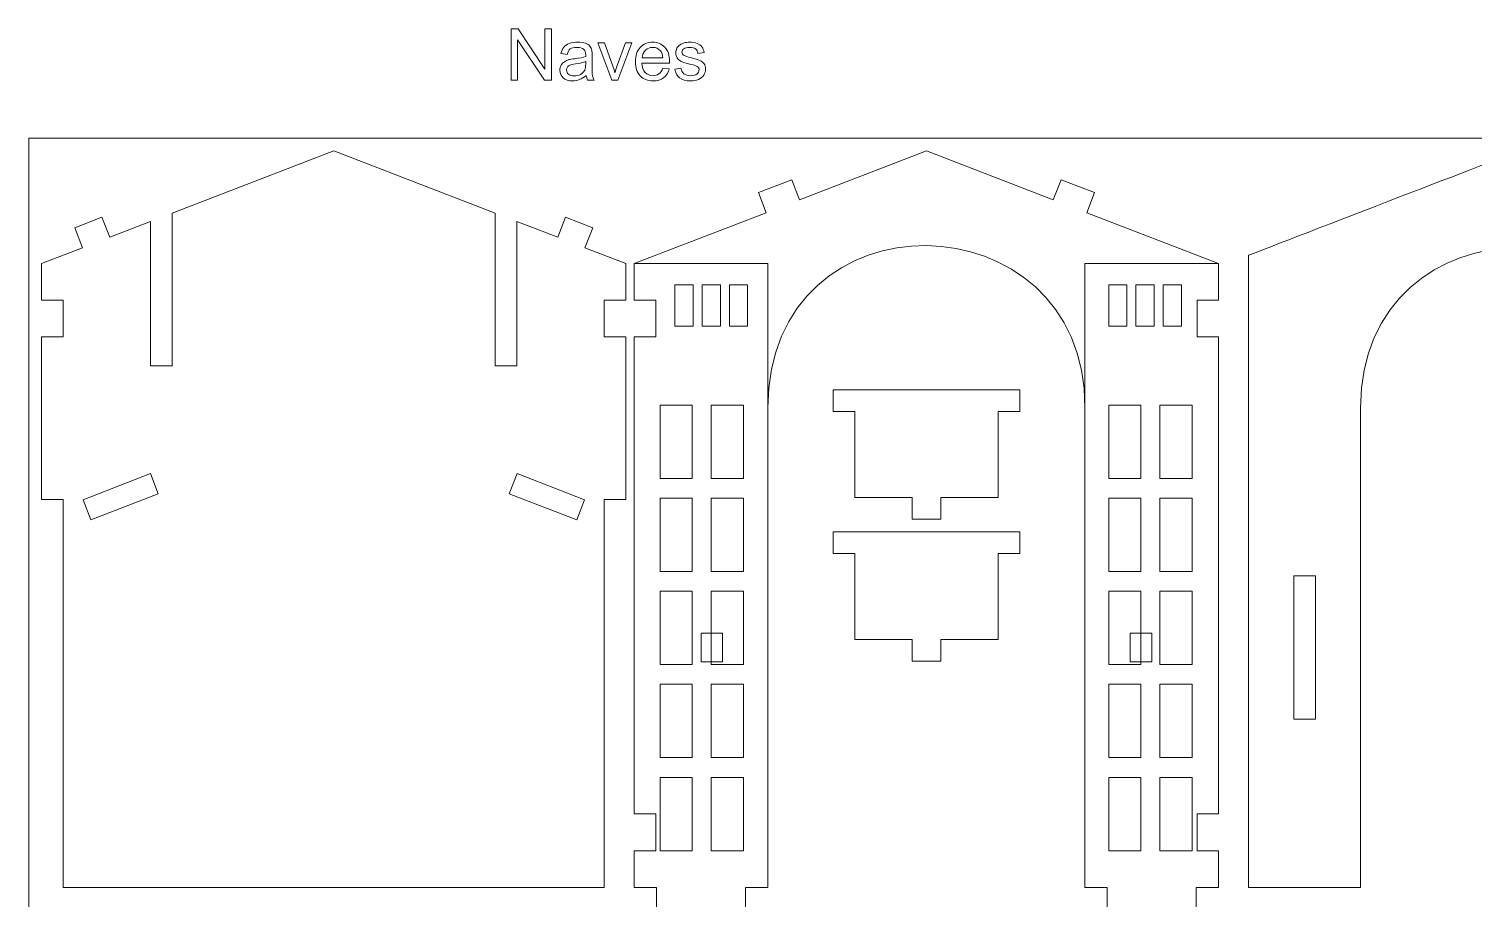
# Model space of a CAD drawing. Header units: millimetres. Extents: x -824 to 903, y -527 to 785.
# Drawn here: x 555.5 to 756.8, y 571.1 to 692.2 of the extents above; entities that cross this region are included whole.
import ezdxf

# ---------------------------------------------------------------- set-up
doc = ezdxf.new("R2010")
doc.units = ezdxf.units.MM
doc.header["$MEASUREMENT"] = 0
doc.layers.add('Camada 1', color=7, linetype='Continuous')

msp = doc.modelspace()

# ---------------------------------------------------------------- linework, layer by layer
at = {"layer": 'Camada 1', "color": 1, "lineweight": 9}
for points, knots in [([(622.6898, 685.0542), (622.6898, 685.0542), (622.6898, 692.1861), (622.6898, 692.1861), (622.6898, 692.1861), (622.6898, 692.1861), (623.6593, 692.1861), (623.6593, 692.1861), (623.6593, 692.1861), (623.6593, 692.1861), (627.4013, 686.5882), (627.4013, 686.5882), (627.4013, 686.5882), (627.4013, 686.5882), (627.4013, 692.1861), (627.4013, 692.1861), (627.4013, 692.1861), (627.4013, 692.1861), (628.3077, 692.1861), (628.3077, 692.1861), (628.3077, 692.1861), (628.3077, 692.1861), (628.3077, 685.0542), (628.3077, 685.0542), (628.3077, 685.0542), (628.3077, 685.0542), (627.3382, 685.0542), (627.3382, 685.0542), (627.3382, 685.0542), (627.3382, 685.0542), (623.5963, 690.6522), (623.5963, 690.6522), (623.5963, 690.6522), (623.5963, 690.6522), (623.5963, 685.0542), (623.5963, 685.0542), (623.5963, 685.0542), (623.5963, 685.0542), (622.6898, 685.0542), (622.6898, 685.0542)], [0, 0, 0, 0, 0.09090909, 0.09090909, 0.09090909, 0.09090909, 0.18181818, 0.18181818, 0.18181818, 0.18181818, 0.27272727, 0.27272727, 0.27272727, 0.27272727, 0.36363636, 0.36363636, 0.36363636, 0.36363636, 0.45454545, 0.45454545, 0.45454545, 0.45454545, 0.54545455, 0.54545455, 0.54545455, 0.54545455, 0.63636364, 0.63636364, 0.63636364, 0.63636364, 0.72727273, 0.72727273, 0.72727273, 0.72727273, 0.81818182, 0.81818182, 0.81818182, 0.81818182, 1, 1, 1, 1]), ([(633.1603, 685.7017), (632.8349, 685.4244), (632.5212, 685.2302), (632.2207, 685.1156), (632.2207, 685.1156), (631.9202, 685.0011), (631.5981, 684.9446), (631.2528, 684.9446), (631.2528, 684.9446), (630.6851, 684.9446), (630.2485, 685.0824), (629.943, 685.3597), (629.943, 685.3597), (629.6375, 685.6352), (629.4848, 685.9889), (629.4848, 686.4188), (629.4848, 686.4188), (629.4848, 686.6712), (629.5429, 686.9019), (629.6574, 687.1111), (629.6574, 687.1111), (629.7737, 687.3203), (629.9247, 687.4863), (630.1107, 687.6125), (630.1107, 687.6125), (630.2983, 687.7386), (630.5074, 687.8349), (630.7415, 687.8997), (630.7415, 687.8997), (630.9142, 687.9445), (631.1748, 687.9877), (631.5218, 688.0308), (631.5218, 688.0308), (632.229, 688.1138), (632.7519, 688.2151), (633.0856, 688.3313), (633.0856, 688.3313), (633.0889, 688.4508), (633.0906, 688.5272), (633.0906, 688.5587), (633.0906, 688.5587), (633.0906, 688.914), (633.0076, 689.1647), (632.8416, 689.3108), (632.8416, 689.3108), (632.6175, 689.5083), (632.2838, 689.6063), (631.8422, 689.6063), (631.8422, 689.6063), (631.4288, 689.6063), (631.1233, 689.5332), (630.9274, 689.3888), (630.9274, 689.3888), (630.7299, 689.2444), (630.5855, 688.9887), (630.4908, 688.6202), (630.4908, 688.6202), (630.4908, 688.6202), (629.6342, 688.7397), (629.6342, 688.7397), (629.6342, 688.7397), (629.7122, 689.1066), (629.8401, 689.4037), (630.0194, 689.6295), (630.0194, 689.6295), (630.1986, 689.8553), (630.4576, 690.028), (630.7963, 690.1508), (630.7963, 690.1508), (631.1333, 690.272), (631.5268, 690.3334), (631.9717, 690.3334), (631.9717, 690.3334), (632.4133, 690.3334), (632.7735, 690.282), (633.0508, 690.1774), (633.0508, 690.1774), (633.3263, 690.0728), (633.5305, 689.9433), (633.66, 689.7856), (633.66, 689.7856), (633.7895, 689.6279), (633.8808, 689.4287), (633.9339, 689.1879), (633.9339, 689.1879), (633.9622, 689.0385), (633.9771, 688.7696), (633.9771, 688.3828), (633.9771, 688.3828), (633.9771, 688.3828), (633.9771, 687.2207), (633.9771, 687.2207), (633.9771, 687.2207), (633.9771, 686.4089), (633.9954, 685.8959), (634.0319, 685.6784), (634.0319, 685.6784), (634.0668, 685.4609), (634.1398, 685.2534), (634.2461, 685.0542), (634.2461, 685.0542), (634.2461, 685.0542), (633.3297, 685.0542), (633.3297, 685.0542), (633.3297, 685.0542), (633.2417, 685.2385), (633.1852, 685.4543), (633.1603, 685.7017)], [0, 0, 0, 0, 0.03571429, 0.03571429, 0.03571429, 0.03571429, 0.07142857, 0.07142857, 0.07142857, 0.07142857, 0.10714286, 0.10714286, 0.10714286, 0.10714286, 0.14285714, 0.14285714, 0.14285714, 0.14285714, 0.17857143, 0.17857143, 0.17857143, 0.17857143, 0.21428571, 0.21428571, 0.21428571, 0.21428571, 0.25, 0.25, 0.25, 0.25, 0.28571429, 0.28571429, 0.28571429, 0.28571429, 0.32142857, 0.32142857, 0.32142857, 0.32142857, 0.35714286, 0.35714286, 0.35714286, 0.35714286, 0.39285714, 0.39285714, 0.39285714, 0.39285714, 0.42857143, 0.42857143, 0.42857143, 0.42857143, 0.46428571, 0.46428571, 0.46428571, 0.46428571, 0.5, 0.5, 0.5, 0.5, 0.53571429, 0.53571429, 0.53571429, 0.53571429, 0.57142857, 0.57142857, 0.57142857, 0.57142857, 0.60714286, 0.60714286, 0.60714286, 0.60714286, 0.64285714, 0.64285714, 0.64285714, 0.64285714, 0.67857143, 0.67857143, 0.67857143, 0.67857143, 0.71428571, 0.71428571, 0.71428571, 0.71428571, 0.75, 0.75, 0.75, 0.75, 0.78571429, 0.78571429, 0.78571429, 0.78571429, 0.82142857, 0.82142857, 0.82142857, 0.82142857, 0.85714286, 0.85714286, 0.85714286, 0.85714286, 0.89285714, 0.89285714, 0.89285714, 0.89285714, 0.92857143, 0.92857143, 0.92857143, 0.92857143, 1, 1, 1, 1]), ([(636.7363, 685.0542), (636.7363, 685.0542), (634.7856, 690.2239), (634.7856, 690.2239), (634.7856, 690.2239), (634.7856, 690.2239), (635.7236, 690.2239), (635.7236, 690.2239), (635.7236, 690.2239), (635.7236, 690.2239), (636.8293, 687.1277), (636.8293, 687.1277), (636.8293, 687.1277), (636.9488, 686.794), (637.06, 686.4471), (637.1613, 686.0868), (637.1613, 686.0868), (637.2393, 686.3591), (637.3472, 686.6861), (637.4883, 687.0696), (637.4883, 687.0696), (637.4883, 687.0696), (638.6371, 690.2239), (638.6371, 690.2239), (638.6371, 690.2239), (638.6371, 690.2239), (639.5369, 690.2239), (639.5369, 690.2239), (639.5369, 690.2239), (639.5369, 690.2239), (637.5796, 685.0542), (637.5796, 685.0542), (637.5796, 685.0542), (637.5796, 685.0542), (636.7363, 685.0542), (636.7363, 685.0542)], [0, 0, 0, 0, 0.1, 0.1, 0.1, 0.1, 0.2, 0.2, 0.2, 0.2, 0.3, 0.3, 0.3, 0.3, 0.4, 0.4, 0.4, 0.4, 0.5, 0.5, 0.5, 0.5, 0.6, 0.6, 0.6, 0.6, 0.7, 0.7, 0.7, 0.7, 0.8, 0.8, 0.8, 0.8, 1, 1, 1, 1]), ([(643.83, 686.7276), (643.83, 686.7276), (644.7365, 686.6081), (644.7365, 686.6081), (644.7365, 686.6081), (644.5954, 686.0818), (644.3314, 685.6718), (643.9462, 685.3812), (643.9462, 685.3812), (643.5611, 685.0907), (643.0697, 684.9446), (642.4704, 684.9446), (642.4704, 684.9446), (641.7167, 684.9446), (641.119, 685.177), (640.6774, 685.6419), (640.6774, 685.6419), (640.2358, 686.1051), (640.015, 686.7575), (640.015, 687.5959), (640.015, 687.5959), (640.015, 688.4625), (640.2375, 689.1365), (640.6841, 689.6146), (640.6841, 689.6146), (641.1307, 690.0944), (641.71, 690.3334), (642.4222, 690.3334), (642.4222, 690.3334), (643.1112, 690.3334), (643.674, 690.0993), (644.1106, 689.6295), (644.1106, 689.6295), (644.5472, 689.1597), (644.7664, 688.499), (644.7664, 687.6473), (644.7664, 687.6473), (644.7664, 687.5959), (644.7647, 687.5178), (644.7614, 687.4149), (644.7614, 687.4149), (644.7614, 687.4149), (640.9115, 687.4149), (640.9115, 687.4149), (640.9115, 687.4149), (640.9447, 686.8488), (641.1041, 686.4138), (641.393, 686.1134), (641.393, 686.1134), (641.6802, 685.8129), (642.0404, 685.6618), (642.4704, 685.6618), (642.4704, 685.6618), (642.7908, 685.6618), (643.0647, 685.7465), (643.2905, 685.9158), (643.2905, 685.9158), (643.5179, 686.0851), (643.6972, 686.3557), (643.83, 686.7276)], [0, 0, 0, 0, 0.0625, 0.0625, 0.0625, 0.0625, 0.125, 0.125, 0.125, 0.125, 0.1875, 0.1875, 0.1875, 0.1875, 0.25, 0.25, 0.25, 0.25, 0.3125, 0.3125, 0.3125, 0.3125, 0.375, 0.375, 0.375, 0.375, 0.4375, 0.4375, 0.4375, 0.4375, 0.5, 0.5, 0.5, 0.5, 0.5625, 0.5625, 0.5625, 0.5625, 0.625, 0.625, 0.625, 0.625, 0.6875, 0.6875, 0.6875, 0.6875, 0.75, 0.75, 0.75, 0.75, 0.8125, 0.8125, 0.8125, 0.8125, 0.875, 0.875, 0.875, 0.875, 1, 1, 1, 1]), ([(640.9613, 688.1321), (640.9613, 688.1321), (643.84, 688.1321), (643.84, 688.1321), (643.84, 688.1321), (643.8018, 688.567), (643.6906, 688.8924), (643.5096, 689.1099), (643.5096, 689.1099), (643.2324, 689.4469), (642.8705, 689.6162), (642.4272, 689.6162), (642.4272, 689.6162), (642.0255, 689.6162), (641.6885, 689.4818), (641.4145, 689.2128), (641.4145, 689.2128), (641.1423, 688.9439), (640.9912, 688.5836), (640.9613, 688.1321)], [0, 0, 0, 0, 0.16666667, 0.16666667, 0.16666667, 0.16666667, 0.33333333, 0.33333333, 0.33333333, 0.33333333, 0.5, 0.5, 0.5, 0.5, 0.66666667, 0.66666667, 0.66666667, 0.66666667, 1, 1, 1, 1]), ([(645.4952, 686.5981), (645.4952, 686.5981), (646.3618, 686.7376), (646.3618, 686.7376), (646.3618, 686.7376), (646.4099, 686.3906), (646.546, 686.125), (646.7685, 685.9391), (646.7685, 685.9391), (646.991, 685.7548), (647.3031, 685.6618), (647.7015, 685.6618), (647.7015, 685.6618), (648.1049, 685.6618), (648.4037, 685.7432), (648.5996, 685.9075), (648.5996, 685.9075), (648.7939, 686.0702), (648.8918, 686.2628), (648.8918, 686.4836), (648.8918, 686.4836), (648.8918, 686.6811), (648.8038, 686.8372), (648.6295, 686.9501), (648.6295, 686.9501), (648.5067, 687.0281), (648.2078, 687.126), (647.733, 687.2472), (647.733, 687.2472), (647.0922, 687.4083), (646.649, 687.5477), (646.4, 687.6656), (646.4, 687.6656), (646.1526, 687.7851), (645.965, 687.9478), (645.8372, 688.157), (645.8372, 688.157), (645.7093, 688.3645), (645.6446, 688.5953), (645.6446, 688.8476), (645.6446, 688.8476), (645.6446, 689.0784), (645.6977, 689.2909), (645.8023, 689.4868), (645.8023, 689.4868), (645.9086, 689.6827), (646.0513, 689.8453), (646.2323, 689.9748), (646.2323, 689.9748), (646.3684, 690.0744), (646.5543, 690.1591), (646.7884, 690.2288), (646.7884, 690.2288), (647.0242, 690.2986), (647.2748, 690.3334), (647.5438, 690.3334), (647.5438, 690.3334), (647.9489, 690.3334), (648.3041, 690.2753), (648.6096, 690.1574), (648.6096, 690.1574), (648.9167, 690.0412), (649.1425, 689.8819), (649.2886, 689.6827), (649.2886, 689.6827), (649.433, 689.4818), (649.5343, 689.2145), (649.5891, 688.8791), (649.5891, 688.8791), (649.5891, 688.8791), (648.7324, 688.7596), (648.7324, 688.7596), (648.7324, 688.7596), (648.6943, 689.0286), (648.5814, 689.2394), (648.3954, 689.3905), (648.3954, 689.3905), (648.2095, 689.5415), (647.9472, 689.6162), (647.6069, 689.6162), (647.6069, 689.6162), (647.2068, 689.6162), (646.9196, 689.5498), (646.7486, 689.417), (646.7486, 689.417), (646.5776, 689.2842), (646.4913, 689.1282), (646.4913, 688.9505), (646.4913, 688.9505), (646.4913, 688.8376), (646.5261, 688.7347), (646.5975, 688.6434), (646.5975, 688.6434), (646.6689, 688.5504), (646.7801, 688.4724), (646.9329, 688.411), (646.9329, 688.411), (647.0208, 688.3778), (647.2765, 688.3031), (647.7048, 688.1869), (647.7048, 688.1869), (648.3224, 688.0225), (648.754, 687.8864), (648.9997, 687.7818), (648.9997, 687.7818), (649.2454, 687.6772), (649.438, 687.5228), (649.5775, 687.3236), (649.5775, 687.3236), (649.7186, 687.1227), (649.7883, 686.8737), (649.7883, 686.5749), (649.7883, 686.5749), (649.7883, 686.2844), (649.7036, 686.0104), (649.5326, 685.7531), (649.5326, 685.7531), (649.3616, 685.4958), (649.1159, 685.2966), (648.7955, 685.1555), (648.7955, 685.1555), (648.4735, 685.0144), (648.1099, 684.9446), (647.7048, 684.9446), (647.7048, 684.9446), (647.0341, 684.9446), (646.5211, 685.0841), (646.1692, 685.3613), (646.1692, 685.3613), (645.8173, 685.6402), (645.5931, 686.0519), (645.4952, 686.5981)], [0, 0, 0, 0, 0.02941176, 0.02941176, 0.02941176, 0.02941176, 0.05882353, 0.05882353, 0.05882353, 0.05882353, 0.08823529, 0.08823529, 0.08823529, 0.08823529, 0.11764706, 0.11764706, 0.11764706, 0.11764706, 0.14705882, 0.14705882, 0.14705882, 0.14705882, 0.17647059, 0.17647059, 0.17647059, 0.17647059, 0.20588235, 0.20588235, 0.20588235, 0.20588235, 0.23529412, 0.23529412, 0.23529412, 0.23529412, 0.26470588, 0.26470588, 0.26470588, 0.26470588, 0.29411765, 0.29411765, 0.29411765, 0.29411765, 0.32352941, 0.32352941, 0.32352941, 0.32352941, 0.35294118, 0.35294118, 0.35294118, 0.35294118, 0.38235294, 0.38235294, 0.38235294, 0.38235294, 0.41176471, 0.41176471, 0.41176471, 0.41176471, 0.44117647, 0.44117647, 0.44117647, 0.44117647, 0.47058824, 0.47058824, 0.47058824, 0.47058824, 0.5, 0.5, 0.5, 0.5, 0.52941176, 0.52941176, 0.52941176, 0.52941176, 0.55882353, 0.55882353, 0.55882353, 0.55882353, 0.58823529, 0.58823529, 0.58823529, 0.58823529, 0.61764706, 0.61764706, 0.61764706, 0.61764706, 0.64705882, 0.64705882, 0.64705882, 0.64705882, 0.67647059, 0.67647059, 0.67647059, 0.67647059, 0.70588235, 0.70588235, 0.70588235, 0.70588235, 0.73529412, 0.73529412, 0.73529412, 0.73529412, 0.76470588, 0.76470588, 0.76470588, 0.76470588, 0.79411765, 0.79411765, 0.79411765, 0.79411765, 0.82352941, 0.82352941, 0.82352941, 0.82352941, 0.85294118, 0.85294118, 0.85294118, 0.85294118, 0.88235294, 0.88235294, 0.88235294, 0.88235294, 0.91176471, 0.91176471, 0.91176471, 0.91176471, 0.94117647, 0.94117647, 0.94117647, 0.94117647, 1, 1, 1, 1]), ([(633.0906, 687.644), (632.7719, 687.5145), (632.2937, 687.4049), (631.6562, 687.3153), (631.6562, 687.3153), (631.2943, 687.2638), (631.0387, 687.2057), (630.8893, 687.141), (630.8893, 687.141), (630.7398, 687.0762), (630.6253, 686.9816), (630.544, 686.8588), (630.544, 686.8588), (630.4626, 686.7343), (630.4211, 686.5965), (630.4211, 686.4437), (630.4211, 686.4437), (630.4211, 686.213), (630.5091, 686.0187), (630.6867, 685.8643), (630.6867, 685.8643), (630.8644, 685.71), (631.1233, 685.6319), (631.4637, 685.6319), (631.4637, 685.6319), (631.8007, 685.6319), (632.1012, 685.705), (632.3651, 685.8527), (632.3651, 685.8527), (632.6274, 685.9988), (632.8217, 686.1997), (632.9445, 686.4537), (632.9445, 686.4537), (633.0391, 686.6512), (633.0856, 686.9418), (633.0856, 687.3253), (633.0856, 687.3253), (633.0856, 687.3253), (633.0906, 687.644), (633.0906, 687.644)], [0, 0, 0, 0, 0.09090909, 0.09090909, 0.09090909, 0.09090909, 0.18181818, 0.18181818, 0.18181818, 0.18181818, 0.27272727, 0.27272727, 0.27272727, 0.27272727, 0.36363636, 0.36363636, 0.36363636, 0.36363636, 0.45454545, 0.45454545, 0.45454545, 0.45454545, 0.54545455, 0.54545455, 0.54545455, 0.54545455, 0.63636364, 0.63636364, 0.63636364, 0.63636364, 0.72727273, 0.72727273, 0.72727273, 0.72727273, 0.81818182, 0.81818182, 0.81818182, 0.81818182, 1, 1, 1, 1])]:
    msp.add_open_spline(points, degree=3, knots=knots, dxfattribs=at)
at = {"layer": 'Camada 1', "color": 250, "lineweight": 9}
for points, knots in [([(555.4833, 321.2034), (555.4833, 321.2034), (884.6809, 321.2034), (884.6809, 321.2034), (884.6809, 321.2034), (884.6809, 321.2034), (884.6809, 676.9563), (884.6809, 676.9563), (884.6809, 676.9563), (884.6809, 676.9563), (555.4833, 676.9563), (555.4833, 676.9563), (555.4833, 676.9563), (555.4833, 676.9563), (555.4833, 321.2034), (555.4833, 321.2034)], [0, 0, 0, 0, 0.2, 0.2, 0.2, 0.2, 0.4, 0.4, 0.4, 0.4, 0.6, 0.6, 0.6, 0.6, 1, 1, 1, 1]), ([(630.2622, 665.9511), (630.2622, 665.9511), (629.1827, 663.1522), (629.1827, 663.1522), (629.1827, 663.1522), (629.1827, 663.1522), (623.4846, 665.3497), (623.4846, 665.3497), (623.4846, 665.3497), (623.4846, 665.3497), (623.4846, 645.2219), (623.4846, 645.2219), (623.4846, 645.2219), (623.4846, 645.2219), (620.4847, 645.2219), (620.4847, 645.2219), (620.4847, 645.2219), (620.4847, 645.2219), (620.4847, 666.5066), (620.4847, 666.5066), (620.4847, 666.5066), (620.4847, 666.5066), (597.9641, 675.1917), (597.9641, 675.1917), (597.9641, 675.1917), (597.9641, 675.1917), (575.4434, 666.5066), (575.4434, 666.5066), (575.4434, 666.5066), (575.4434, 666.5066), (575.4434, 645.2219), (575.4434, 645.2219), (575.4434, 645.2219), (575.4434, 645.2219), (572.4435, 645.2219), (572.4435, 645.2219), (572.4435, 645.2219), (572.4435, 645.2219), (572.4435, 665.3497), (572.4435, 665.3497), (572.4435, 665.3497), (572.4435, 665.3497), (566.7453, 663.1522), (566.7453, 663.1522), (566.7453, 663.1522), (566.7453, 663.1522), (565.6659, 665.9511), (565.6659, 665.9511), (565.6659, 665.9511), (565.6659, 665.9511), (561.867, 664.4861), (561.867, 664.4861), (561.867, 664.4861), (561.867, 664.4861), (562.9465, 661.6871), (562.9465, 661.6871), (562.9465, 661.6871), (562.9465, 661.6871), (557.2482, 659.4897), (557.2482, 659.4897), (557.2482, 659.4897), (557.2482, 659.4897), (557.2482, 654.3774), (557.2482, 654.3774), (557.2482, 654.3774), (557.2482, 654.3774), (560.2481, 654.3774), (560.2481, 654.3774), (560.2481, 654.3774), (560.2481, 654.3774), (560.2481, 649.2651), (560.2481, 649.2651), (560.2481, 649.2651), (560.2481, 649.2651), (557.2482, 649.2651), (557.2482, 649.2651), (557.2482, 649.2651), (557.2482, 649.2651), (557.2482, 626.6249), (557.2482, 626.6249), (557.2482, 626.6249), (557.2482, 626.6249), (560.2481, 626.6249), (560.2481, 626.6249), (560.2481, 626.6249), (560.2481, 626.6249), (560.2481, 572.5807), (560.2481, 572.5807), (560.2481, 572.5807), (560.2481, 572.5807), (635.68, 572.5807), (635.68, 572.5807), (635.68, 572.5807), (635.68, 572.5807), (635.68, 626.6249), (635.68, 626.6249), (635.68, 626.6249), (635.68, 626.6249), (638.6797, 626.6249), (638.6797, 626.6249), (638.6797, 626.6249), (638.6797, 626.6249), (638.6797, 649.2651), (638.6797, 649.2651), (638.6797, 649.2651), (638.6797, 649.2651), (635.68, 649.2651), (635.68, 649.2651), (635.68, 649.2651), (635.68, 649.2651), (635.68, 654.3774), (635.68, 654.3774), (635.68, 654.3774), (635.68, 654.3774), (638.6797, 654.3774), (638.6797, 654.3774), (638.6797, 654.3774), (638.6797, 654.3774), (638.6797, 659.4897), (638.6797, 659.4897), (638.6797, 659.4897), (638.6797, 659.4897), (632.9816, 661.6871), (632.9816, 661.6871), (632.9816, 661.6871), (632.9816, 661.6871), (634.061, 664.4861), (634.061, 664.4861), (634.061, 664.4861), (634.061, 664.4861), (630.2622, 665.9511), (630.2622, 665.9511)], [0, 0, 0, 0, 0.02941176, 0.02941176, 0.02941176, 0.02941176, 0.05882353, 0.05882353, 0.05882353, 0.05882353, 0.08823529, 0.08823529, 0.08823529, 0.08823529, 0.11764706, 0.11764706, 0.11764706, 0.11764706, 0.14705882, 0.14705882, 0.14705882, 0.14705882, 0.17647059, 0.17647059, 0.17647059, 0.17647059, 0.20588235, 0.20588235, 0.20588235, 0.20588235, 0.23529412, 0.23529412, 0.23529412, 0.23529412, 0.26470588, 0.26470588, 0.26470588, 0.26470588, 0.29411765, 0.29411765, 0.29411765, 0.29411765, 0.32352941, 0.32352941, 0.32352941, 0.32352941, 0.35294118, 0.35294118, 0.35294118, 0.35294118, 0.38235294, 0.38235294, 0.38235294, 0.38235294, 0.41176471, 0.41176471, 0.41176471, 0.41176471, 0.44117647, 0.44117647, 0.44117647, 0.44117647, 0.47058824, 0.47058824, 0.47058824, 0.47058824, 0.5, 0.5, 0.5, 0.5, 0.52941176, 0.52941176, 0.52941176, 0.52941176, 0.55882353, 0.55882353, 0.55882353, 0.55882353, 0.58823529, 0.58823529, 0.58823529, 0.58823529, 0.61764706, 0.61764706, 0.61764706, 0.61764706, 0.64705882, 0.64705882, 0.64705882, 0.64705882, 0.67647059, 0.67647059, 0.67647059, 0.67647059, 0.70588235, 0.70588235, 0.70588235, 0.70588235, 0.73529412, 0.73529412, 0.73529412, 0.73529412, 0.76470588, 0.76470588, 0.76470588, 0.76470588, 0.79411765, 0.79411765, 0.79411765, 0.79411765, 0.82352941, 0.82352941, 0.82352941, 0.82352941, 0.85294118, 0.85294118, 0.85294118, 0.85294118, 0.88235294, 0.88235294, 0.88235294, 0.88235294, 0.91176471, 0.91176471, 0.91176471, 0.91176471, 0.94117647, 0.94117647, 0.94117647, 0.94117647, 1, 1, 1, 1]), ([(639.8563, 659.4897), (639.8563, 659.4897), (639.8563, 654.3775), (639.8563, 654.3775), (639.8563, 654.3775), (639.8563, 654.3775), (642.8561, 654.3775), (642.8561, 654.3775), (642.8561, 654.3775), (642.8561, 654.3775), (642.8561, 649.2651), (642.8561, 649.2651), (642.8561, 649.2651), (642.8561, 649.2651), (639.8563, 649.2651), (639.8563, 649.2651), (639.8563, 649.2651), (639.8563, 649.2651), (639.8563, 582.8052), (639.8563, 582.8052), (639.8563, 582.8052), (639.8563, 582.8052), (642.8561, 582.8052), (642.8561, 582.8052), (642.8561, 582.8052), (642.8561, 582.8052), (642.8561, 577.693), (642.8561, 577.693), (642.8561, 577.693), (642.8561, 577.693), (639.8563, 577.693), (639.8563, 577.693), (639.8563, 577.693), (639.8563, 577.693), (639.8563, 572.5807), (639.8563, 572.5807), (639.8563, 572.5807), (639.8563, 572.5807), (642.9602, 572.5807), (642.9602, 572.5807), (642.9602, 572.5807), (642.9602, 572.5807), (642.9602, 569.5809), (642.9602, 569.5809), (642.9602, 569.5809), (642.9602, 569.5809), (646.064, 569.5809), (646.064, 569.5809), (646.064, 569.5809), (646.064, 569.5809), (646.064, 566.581), (646.064, 566.581), (646.064, 566.581), (646.064, 566.581), (652.2719, 566.581), (652.2719, 566.581), (652.2719, 566.581), (652.2719, 566.581), (652.2719, 569.5809), (652.2719, 569.5809), (652.2719, 569.5809), (652.2719, 569.5809), (655.3757, 569.5809), (655.3757, 569.5809), (655.3757, 569.5809), (655.3757, 569.5809), (655.3757, 572.5807), (655.3757, 572.5807), (655.3757, 572.5807), (655.3757, 572.5807), (658.4796, 572.5807), (658.4796, 572.5807), (658.4796, 572.5807), (658.4796, 572.5807), (658.4796, 639.4056), (658.4796, 639.4056), (658.4796, 639.4056), (658.4796, 669.8956), (702.6645, 669.1412), (702.6645, 639.4056), (702.6645, 639.4056), (702.6645, 639.4056), (702.6645, 572.5807), (702.6645, 572.5807), (702.6645, 572.5807), (702.6645, 572.5807), (705.7685, 572.5807), (705.7685, 572.5807), (705.7685, 572.5807), (705.7685, 572.5807), (705.7685, 569.5809), (705.7685, 569.5809), (705.7685, 569.5809), (705.7685, 569.5809), (708.8722, 569.5809), (708.8722, 569.5809), (708.8722, 569.5809), (708.8722, 569.5809), (708.8722, 566.581), (708.8722, 566.581), (708.8722, 566.581), (708.8722, 566.581), (715.0801, 566.581), (715.0801, 566.581), (715.0801, 566.581), (715.0801, 566.581), (715.0801, 569.5809), (715.0801, 569.5809), (715.0801, 569.5809), (715.0801, 569.5809), (718.184, 569.5809), (718.184, 569.5809), (718.184, 569.5809), (718.184, 569.5809), (718.184, 572.5807), (718.184, 572.5807), (718.184, 572.5807), (718.184, 572.5807), (721.2879, 572.5807), (721.2879, 572.5807), (721.2879, 572.5807), (721.2879, 572.5807), (721.2879, 577.693), (721.2879, 577.693), (721.2879, 577.693), (721.2879, 577.693), (718.288, 577.693), (718.288, 577.693), (718.288, 577.693), (718.288, 577.693), (718.288, 582.8052), (718.288, 582.8052), (718.288, 582.8052), (718.288, 582.8052), (721.2879, 582.8052), (721.2879, 582.8052), (721.2879, 582.8052), (721.2879, 582.8052), (721.2879, 649.2651), (721.2879, 649.2651), (721.2879, 649.2651), (721.2879, 649.2651), (718.288, 649.2651), (718.288, 649.2651), (718.288, 649.2651), (718.288, 649.2651), (718.288, 654.3775), (718.288, 654.3775), (718.288, 654.3775), (718.288, 654.3775), (721.2879, 654.3775), (721.2879, 654.3775), (721.2879, 654.3775), (721.2879, 654.3775), (721.2879, 659.4897), (721.2879, 659.4897), (721.2879, 659.4897), (721.2879, 659.4897), (702.9152, 666.5751), (702.9152, 666.5751), (702.9152, 666.5751), (702.9152, 666.5751), (703.9945, 669.3741), (703.9945, 669.3741), (703.9945, 669.3741), (703.9945, 669.3741), (699.3296, 671.1731), (699.3296, 671.1731), (699.3296, 671.1731), (699.3296, 671.1731), (698.2502, 668.3742), (698.2502, 668.3742), (698.2502, 668.3742), (698.2502, 668.3742), (680.5721, 675.1917), (680.5721, 675.1917), (680.5721, 675.1917), (680.5721, 675.1917), (662.8939, 668.3742), (662.8939, 668.3742), (662.8939, 668.3742), (662.8939, 668.3742), (661.8145, 671.1731), (661.8145, 671.1731), (661.8145, 671.1731), (661.8145, 671.1731), (657.1496, 669.3741), (657.1496, 669.3741), (657.1496, 669.3741), (657.1496, 669.3741), (658.229, 666.5751), (658.229, 666.5751), (658.229, 666.5751), (658.229, 666.5751), (639.8563, 659.4897), (639.8563, 659.4897)], [0, 0, 0, 0, 0.02, 0.02, 0.02, 0.02, 0.04, 0.04, 0.04, 0.04, 0.06, 0.06, 0.06, 0.06, 0.08, 0.08, 0.08, 0.08, 0.1, 0.1, 0.1, 0.1, 0.12, 0.12, 0.12, 0.12, 0.14, 0.14, 0.14, 0.14, 0.16, 0.16, 0.16, 0.16, 0.18, 0.18, 0.18, 0.18, 0.2, 0.2, 0.2, 0.2, 0.22, 0.22, 0.22, 0.22, 0.24, 0.24, 0.24, 0.24, 0.26, 0.26, 0.26, 0.26, 0.28, 0.28, 0.28, 0.28, 0.3, 0.3, 0.3, 0.3, 0.32, 0.32, 0.32, 0.32, 0.34, 0.34, 0.34, 0.34, 0.36, 0.36, 0.36, 0.36, 0.38, 0.38, 0.38, 0.38, 0.4, 0.4, 0.4, 0.4, 0.42, 0.42, 0.42, 0.42, 0.44, 0.44, 0.44, 0.44, 0.46, 0.46, 0.46, 0.46, 0.48, 0.48, 0.48, 0.48, 0.5, 0.5, 0.5, 0.5, 0.52, 0.52, 0.52, 0.52, 0.54, 0.54, 0.54, 0.54, 0.56, 0.56, 0.56, 0.56, 0.58, 0.58, 0.58, 0.58, 0.6, 0.6, 0.6, 0.6, 0.62, 0.62, 0.62, 0.62, 0.64, 0.64, 0.64, 0.64, 0.66, 0.66, 0.66, 0.66, 0.68, 0.68, 0.68, 0.68, 0.7, 0.7, 0.7, 0.7, 0.72, 0.72, 0.72, 0.72, 0.74, 0.74, 0.74, 0.74, 0.76, 0.76, 0.76, 0.76, 0.78, 0.78, 0.78, 0.78, 0.8, 0.8, 0.8, 0.8, 0.82, 0.82, 0.82, 0.82, 0.84, 0.84, 0.84, 0.84, 0.86, 0.86, 0.86, 0.86, 0.88, 0.88, 0.88, 0.88, 0.9, 0.9, 0.9, 0.9, 0.92, 0.92, 0.92, 0.92, 0.94, 0.94, 0.94, 0.94, 0.96, 0.96, 0.96, 0.96, 1, 1, 1, 1]), ([(800.8961, 660.6466), (791.4874, 664.2751), (763.1802, 675.1917), (763.1802, 675.1917), (763.1802, 675.1917), (763.1802, 675.1917), (734.873, 664.2751), (725.4643, 660.6466), (725.4643, 660.6466), (725.4643, 650.0477), (725.4643, 572.5807), (725.4643, 572.5807), (725.4643, 572.5807), (725.4643, 572.5807), (741.0879, 572.5807), (741.0879, 572.5807), (741.0879, 572.5807), (741.0879, 572.5807), (741.0879, 639.4057), (741.0879, 639.4057), (741.0879, 639.4057), (741.0879, 669.1841), (785.2727, 669.1838), (785.2727, 639.4057), (785.2727, 639.4057), (785.2727, 639.4057), (785.2727, 572.5807), (785.2727, 572.5807), (785.2727, 572.5807), (785.2727, 572.5807), (800.8961, 572.5807), (800.8961, 572.5807), (800.8961, 572.5807), (800.8961, 572.5807), (800.8961, 650.0477), (800.8961, 660.6466)], [0, 0, 0, 0, 0.1, 0.1, 0.1, 0.1, 0.2, 0.2, 0.2, 0.2, 0.3, 0.3, 0.3, 0.3, 0.4, 0.4, 0.4, 0.4, 0.5, 0.5, 0.5, 0.5, 0.6, 0.6, 0.6, 0.6, 0.7, 0.7, 0.7, 0.7, 0.8, 0.8, 0.8, 0.8, 1, 1, 1, 1]), ([(693.5715, 638.8778), (693.5715, 638.8778), (690.5716, 638.8778), (690.5716, 638.8778), (690.5716, 638.8778), (690.5716, 638.8778), (690.5716, 626.8784), (690.5716, 626.8784), (690.5716, 626.8784), (690.5716, 626.8784), (682.5721, 626.8784), (682.5721, 626.8784), (682.5721, 626.8784), (682.5721, 626.8784), (682.5721, 623.8786), (682.5721, 623.8786), (682.5721, 623.8786), (682.5721, 623.8786), (678.5722, 623.8786), (678.5722, 623.8786), (678.5722, 623.8786), (678.5722, 623.8786), (678.5722, 626.8784), (678.5722, 626.8784), (678.5722, 626.8784), (678.5722, 626.8784), (670.5727, 626.8784), (670.5727, 626.8784), (670.5727, 626.8784), (670.5727, 626.8784), (670.5727, 638.8778), (670.5727, 638.8778), (670.5727, 638.8778), (670.5727, 638.8778), (667.5728, 638.8778), (667.5728, 638.8778), (667.5728, 638.8778), (667.5728, 638.8778), (667.5728, 641.8777), (667.5728, 641.8777), (667.5728, 641.8777), (667.5728, 641.8777), (693.5715, 641.8777), (693.5715, 641.8777), (693.5715, 641.8777), (693.5715, 641.8777), (693.5715, 638.8778), (693.5715, 638.8778)], [0, 0, 0, 0, 0.07692308, 0.07692308, 0.07692308, 0.07692308, 0.15384615, 0.15384615, 0.15384615, 0.15384615, 0.23076923, 0.23076923, 0.23076923, 0.23076923, 0.30769231, 0.30769231, 0.30769231, 0.30769231, 0.38461538, 0.38461538, 0.38461538, 0.38461538, 0.46153846, 0.46153846, 0.46153846, 0.46153846, 0.53846154, 0.53846154, 0.53846154, 0.53846154, 0.61538462, 0.61538462, 0.61538462, 0.61538462, 0.69230769, 0.69230769, 0.69230769, 0.69230769, 0.76923077, 0.76923077, 0.76923077, 0.76923077, 0.84615385, 0.84615385, 0.84615385, 0.84615385, 1, 1, 1, 1]), ([(573.5229, 627.4238), (573.5229, 627.4238), (564.108, 623.7929), (564.108, 623.7929), (564.108, 623.7929), (564.108, 623.7929), (563.0285, 626.5918), (563.0285, 626.5918), (563.0285, 626.5918), (563.0285, 626.5918), (572.4435, 630.2228), (572.4435, 630.2228), (572.4435, 630.2228), (572.4435, 630.2228), (573.5229, 627.4238), (573.5229, 627.4238)], [0, 0, 0, 0, 0.2, 0.2, 0.2, 0.2, 0.4, 0.4, 0.4, 0.4, 0.6, 0.6, 0.6, 0.6, 1, 1, 1, 1]), ([(632.9253, 626.5918), (632.9253, 626.5918), (623.5102, 630.2228), (623.5102, 630.2228), (623.5102, 630.2228), (623.5102, 630.2228), (622.4308, 627.4238), (622.4308, 627.4238), (622.4308, 627.4238), (622.4308, 627.4238), (631.8457, 623.7929), (631.8457, 623.7929), (631.8457, 623.7929), (631.8457, 623.7929), (632.9253, 626.5918), (632.9253, 626.5918)], [0, 0, 0, 0, 0.2, 0.2, 0.2, 0.2, 0.4, 0.4, 0.4, 0.4, 0.6, 0.6, 0.6, 0.6, 1, 1, 1, 1]), ([(693.5715, 619.1141), (693.5715, 619.1141), (690.5716, 619.1141), (690.5716, 619.1141), (690.5716, 619.1141), (690.5716, 619.1141), (690.5716, 607.1146), (690.5716, 607.1146), (690.5716, 607.1146), (690.5716, 607.1146), (682.5721, 607.1146), (682.5721, 607.1146), (682.5721, 607.1146), (682.5721, 607.1146), (682.5721, 604.1149), (682.5721, 604.1149), (682.5721, 604.1149), (682.5721, 604.1149), (678.5722, 604.1149), (678.5722, 604.1149), (678.5722, 604.1149), (678.5722, 604.1149), (678.5722, 607.1146), (678.5722, 607.1146), (678.5722, 607.1146), (678.5722, 607.1146), (670.5727, 607.1146), (670.5727, 607.1146), (670.5727, 607.1146), (670.5727, 607.1146), (670.5727, 619.1141), (670.5727, 619.1141), (670.5727, 619.1141), (670.5727, 619.1141), (667.5728, 619.1141), (667.5728, 619.1141), (667.5728, 619.1141), (667.5728, 619.1141), (667.5728, 622.1139), (667.5728, 622.1139), (667.5728, 622.1139), (667.5728, 622.1139), (693.5715, 622.1139), (693.5715, 622.1139), (693.5715, 622.1139), (693.5715, 622.1139), (693.5715, 619.1141), (693.5715, 619.1141)], [0, 0, 0, 0, 0.07692308, 0.07692308, 0.07692308, 0.07692308, 0.15384615, 0.15384615, 0.15384615, 0.15384615, 0.23076923, 0.23076923, 0.23076923, 0.23076923, 0.30769231, 0.30769231, 0.30769231, 0.30769231, 0.38461538, 0.38461538, 0.38461538, 0.38461538, 0.46153846, 0.46153846, 0.46153846, 0.46153846, 0.53846154, 0.53846154, 0.53846154, 0.53846154, 0.61538462, 0.61538462, 0.61538462, 0.61538462, 0.69230769, 0.69230769, 0.69230769, 0.69230769, 0.76923077, 0.76923077, 0.76923077, 0.76923077, 0.84615385, 0.84615385, 0.84615385, 0.84615385, 1, 1, 1, 1]), ([(731.7761, 615.9926), (731.7761, 615.9926), (731.7761, 595.9937), (731.7761, 595.9937), (731.7761, 595.9937), (731.7761, 595.9937), (734.776, 595.9937), (734.776, 595.9937), (734.776, 595.9937), (734.776, 595.9937), (734.776, 615.9926), (734.776, 615.9926), (734.776, 615.9926), (734.776, 615.9926), (731.7761, 615.9926), (731.7761, 615.9926)], [0, 0, 0, 0, 0.2, 0.2, 0.2, 0.2, 0.4, 0.4, 0.4, 0.4, 0.6, 0.6, 0.6, 0.6, 1, 1, 1, 1]), ([(649.168, 607.9931), (649.168, 607.9931), (652.1677, 607.9931), (652.1677, 607.9931), (652.1677, 607.9931), (652.1677, 607.9931), (652.1677, 603.9934), (652.1677, 603.9934), (652.1677, 603.9934), (652.1677, 603.9934), (649.168, 603.9934), (649.168, 603.9934), (649.168, 603.9934), (649.168, 603.9934), (649.168, 607.9931), (649.168, 607.9931)], [0, 0, 0, 0, 0.2, 0.2, 0.2, 0.2, 0.4, 0.4, 0.4, 0.4, 0.6, 0.6, 0.6, 0.6, 1, 1, 1, 1]), ([(708.9763, 607.9931), (708.9763, 607.9931), (711.9761, 607.9931), (711.9761, 607.9931), (711.9761, 607.9931), (711.9761, 607.9931), (711.9761, 603.9934), (711.9761, 603.9934), (711.9761, 603.9934), (711.9761, 603.9934), (708.9763, 603.9934), (708.9763, 603.9934), (708.9763, 603.9934), (708.9763, 603.9934), (708.9763, 607.9931), (708.9763, 607.9931)], [0, 0, 0, 0, 0.2, 0.2, 0.2, 0.2, 0.4, 0.4, 0.4, 0.4, 0.6, 0.6, 0.6, 0.6, 1, 1, 1, 1])]:
    msp.add_open_spline(points, degree=3, knots=knots, dxfattribs=at)
at = {"layer": 'Camada 1', "color": 5, "lineweight": 9}
for points, knots in [([(639.8563, 659.4897), (639.8563, 659.4897), (658.4796, 659.4897), (658.4796, 659.4897), (658.4796, 659.4897), (658.4796, 659.4897), (658.4796, 639.4056), (658.4796, 639.4056)], [0, 0, 0, 0, 0.33333333, 0.33333333, 0.33333333, 0.33333333, 1, 1, 1, 1]), ([(702.6645, 639.4056), (702.6645, 639.4056), (702.6645, 659.4897), (702.6645, 659.4897), (702.6645, 659.4897), (702.6645, 659.4897), (721.2879, 659.4897), (721.2879, 659.4897)], [0, 0, 0, 0, 0.33333333, 0.33333333, 0.33333333, 0.33333333, 1, 1, 1, 1]), ([(645.5188, 656.5249), (645.5188, 656.5249), (648.053, 656.5249), (648.053, 656.5249), (648.053, 656.5249), (648.053, 656.5249), (648.053, 650.7524), (648.053, 650.7524), (648.053, 650.7524), (648.053, 650.7524), (645.5188, 650.7524), (645.5188, 650.7524), (645.5188, 650.7524), (645.5188, 650.7524), (645.5188, 656.5249), (645.5188, 656.5249)], [0, 0, 0, 0, 0.2, 0.2, 0.2, 0.2, 0.4, 0.4, 0.4, 0.4, 0.6, 0.6, 0.6, 0.6, 1, 1, 1, 1]), ([(649.3202, 656.5249), (649.3202, 656.5249), (651.8546, 656.5249), (651.8546, 656.5249), (651.8546, 656.5249), (651.8546, 656.5249), (651.8546, 650.7524), (651.8546, 650.7524), (651.8546, 650.7524), (651.8546, 650.7524), (649.3202, 650.7524), (649.3202, 650.7524), (649.3202, 650.7524), (649.3202, 650.7524), (649.3202, 656.5249), (649.3202, 656.5249)], [0, 0, 0, 0, 0.2, 0.2, 0.2, 0.2, 0.4, 0.4, 0.4, 0.4, 0.6, 0.6, 0.6, 0.6, 1, 1, 1, 1]), ([(653.1216, 656.5249), (653.1216, 656.5249), (655.656, 656.5249), (655.656, 656.5249), (655.656, 656.5249), (655.656, 656.5249), (655.656, 650.7524), (655.656, 650.7524), (655.656, 650.7524), (655.656, 650.7524), (653.1216, 650.7524), (653.1216, 650.7524), (653.1216, 650.7524), (653.1216, 650.7524), (653.1216, 656.5249), (653.1216, 656.5249)], [0, 0, 0, 0, 0.2, 0.2, 0.2, 0.2, 0.4, 0.4, 0.4, 0.4, 0.6, 0.6, 0.6, 0.6, 1, 1, 1, 1]), ([(705.9703, 656.5249), (705.9703, 656.5249), (708.5046, 656.5249), (708.5046, 656.5249), (708.5046, 656.5249), (708.5046, 656.5249), (708.5046, 650.7524), (708.5046, 650.7524), (708.5046, 650.7524), (708.5046, 650.7524), (705.9703, 650.7524), (705.9703, 650.7524), (705.9703, 650.7524), (705.9703, 650.7524), (705.9703, 656.5249), (705.9703, 656.5249)], [0, 0, 0, 0, 0.2, 0.2, 0.2, 0.2, 0.4, 0.4, 0.4, 0.4, 0.6, 0.6, 0.6, 0.6, 1, 1, 1, 1]), ([(709.7718, 656.5249), (709.7718, 656.5249), (712.3061, 656.5249), (712.3061, 656.5249), (712.3061, 656.5249), (712.3061, 656.5249), (712.3061, 650.7524), (712.3061, 650.7524), (712.3061, 650.7524), (712.3061, 650.7524), (709.7718, 650.7524), (709.7718, 650.7524), (709.7718, 650.7524), (709.7718, 650.7524), (709.7718, 656.5249), (709.7718, 656.5249)], [0, 0, 0, 0, 0.2, 0.2, 0.2, 0.2, 0.4, 0.4, 0.4, 0.4, 0.6, 0.6, 0.6, 0.6, 1, 1, 1, 1]), ([(713.5732, 656.5249), (713.5732, 656.5249), (716.1075, 656.5249), (716.1075, 656.5249), (716.1075, 656.5249), (716.1075, 656.5249), (716.1075, 650.7524), (716.1075, 650.7524), (716.1075, 650.7524), (716.1075, 650.7524), (713.5732, 650.7524), (713.5732, 650.7524), (713.5732, 650.7524), (713.5732, 650.7524), (713.5732, 656.5249), (713.5732, 656.5249)], [0, 0, 0, 0, 0.2, 0.2, 0.2, 0.2, 0.4, 0.4, 0.4, 0.4, 0.6, 0.6, 0.6, 0.6, 1, 1, 1, 1]), ([(643.4443, 639.7668), (643.4443, 639.7668), (647.9267, 639.7668), (647.9267, 639.7668), (647.9267, 639.7668), (647.9267, 639.7668), (647.9267, 629.557), (647.9267, 629.557), (647.9267, 629.557), (647.9267, 629.557), (643.4443, 629.557), (643.4443, 629.557), (643.4443, 629.557), (643.4443, 629.557), (643.4443, 639.7668), (643.4443, 639.7668)], [0, 0, 0, 0, 0.2, 0.2, 0.2, 0.2, 0.4, 0.4, 0.4, 0.4, 0.6, 0.6, 0.6, 0.6, 1, 1, 1, 1]), ([(650.5874, 639.7668), (650.5874, 639.7668), (655.0697, 639.7668), (655.0697, 639.7668), (655.0697, 639.7668), (655.0697, 639.7668), (655.0697, 629.557), (655.0697, 629.557), (655.0697, 629.557), (655.0697, 629.557), (650.5874, 629.557), (650.5874, 629.557), (650.5874, 629.557), (650.5874, 629.557), (650.5874, 639.7668), (650.5874, 639.7668)], [0, 0, 0, 0, 0.2, 0.2, 0.2, 0.2, 0.4, 0.4, 0.4, 0.4, 0.6, 0.6, 0.6, 0.6, 1, 1, 1, 1]), ([(705.9703, 639.7668), (705.9703, 639.7668), (710.4527, 639.7668), (710.4527, 639.7668), (710.4527, 639.7668), (710.4527, 639.7668), (710.4527, 629.557), (710.4527, 629.557), (710.4527, 629.557), (710.4527, 629.557), (705.9703, 629.557), (705.9703, 629.557), (705.9703, 629.557), (705.9703, 629.557), (705.9703, 639.7668), (705.9703, 639.7668)], [0, 0, 0, 0, 0.2, 0.2, 0.2, 0.2, 0.4, 0.4, 0.4, 0.4, 0.6, 0.6, 0.6, 0.6, 1, 1, 1, 1]), ([(713.1134, 639.7668), (713.1134, 639.7668), (717.5958, 639.7668), (717.5958, 639.7668), (717.5958, 639.7668), (717.5958, 639.7668), (717.5958, 629.557), (717.5958, 629.557), (717.5958, 629.557), (717.5958, 629.557), (713.1134, 629.557), (713.1134, 629.557), (713.1134, 629.557), (713.1134, 629.557), (713.1134, 639.7668), (713.1134, 639.7668)], [0, 0, 0, 0, 0.2, 0.2, 0.2, 0.2, 0.4, 0.4, 0.4, 0.4, 0.6, 0.6, 0.6, 0.6, 1, 1, 1, 1]), ([(643.4443, 626.8008), (643.4443, 626.8008), (647.9267, 626.8008), (647.9267, 626.8008), (647.9267, 626.8008), (647.9267, 626.8008), (647.9267, 616.591), (647.9267, 616.591), (647.9267, 616.591), (647.9267, 616.591), (643.4443, 616.591), (643.4443, 616.591), (643.4443, 616.591), (643.4443, 616.591), (643.4443, 626.8008), (643.4443, 626.8008)], [0, 0, 0, 0, 0.2, 0.2, 0.2, 0.2, 0.4, 0.4, 0.4, 0.4, 0.6, 0.6, 0.6, 0.6, 1, 1, 1, 1]), ([(650.5874, 626.8008), (650.5874, 626.8008), (655.0697, 626.8008), (655.0697, 626.8008), (655.0697, 626.8008), (655.0697, 626.8008), (655.0697, 616.591), (655.0697, 616.591), (655.0697, 616.591), (655.0697, 616.591), (650.5874, 616.591), (650.5874, 616.591), (650.5874, 616.591), (650.5874, 616.591), (650.5874, 626.8008), (650.5874, 626.8008)], [0, 0, 0, 0, 0.2, 0.2, 0.2, 0.2, 0.4, 0.4, 0.4, 0.4, 0.6, 0.6, 0.6, 0.6, 1, 1, 1, 1]), ([(705.9703, 626.8008), (705.9703, 626.8008), (710.4527, 626.8008), (710.4527, 626.8008), (710.4527, 626.8008), (710.4527, 626.8008), (710.4527, 616.591), (710.4527, 616.591), (710.4527, 616.591), (710.4527, 616.591), (705.9703, 616.591), (705.9703, 616.591), (705.9703, 616.591), (705.9703, 616.591), (705.9703, 626.8008), (705.9703, 626.8008)], [0, 0, 0, 0, 0.2, 0.2, 0.2, 0.2, 0.4, 0.4, 0.4, 0.4, 0.6, 0.6, 0.6, 0.6, 1, 1, 1, 1]), ([(713.1134, 626.8008), (713.1134, 626.8008), (717.5958, 626.8008), (717.5958, 626.8008), (717.5958, 626.8008), (717.5958, 626.8008), (717.5958, 616.591), (717.5958, 616.591), (717.5958, 616.591), (717.5958, 616.591), (713.1134, 616.591), (713.1134, 616.591), (713.1134, 616.591), (713.1134, 616.591), (713.1134, 626.8008), (713.1134, 626.8008)], [0, 0, 0, 0, 0.2, 0.2, 0.2, 0.2, 0.4, 0.4, 0.4, 0.4, 0.6, 0.6, 0.6, 0.6, 1, 1, 1, 1]), ([(643.4443, 613.8348), (643.4443, 613.8348), (647.9267, 613.8348), (647.9267, 613.8348), (647.9267, 613.8348), (647.9267, 613.8348), (647.9267, 603.625), (647.9267, 603.625), (647.9267, 603.625), (647.9267, 603.625), (643.4443, 603.625), (643.4443, 603.625), (643.4443, 603.625), (643.4443, 603.625), (643.4443, 613.8348), (643.4443, 613.8348)], [0, 0, 0, 0, 0.2, 0.2, 0.2, 0.2, 0.4, 0.4, 0.4, 0.4, 0.6, 0.6, 0.6, 0.6, 1, 1, 1, 1]), ([(650.5874, 613.8348), (650.5874, 613.8348), (655.0697, 613.8348), (655.0697, 613.8348), (655.0697, 613.8348), (655.0697, 613.8348), (655.0697, 603.625), (655.0697, 603.625), (655.0697, 603.625), (655.0697, 603.625), (650.5874, 603.625), (650.5874, 603.625), (650.5874, 603.625), (650.5874, 603.625), (650.5874, 613.8348), (650.5874, 613.8348)], [0, 0, 0, 0, 0.2, 0.2, 0.2, 0.2, 0.4, 0.4, 0.4, 0.4, 0.6, 0.6, 0.6, 0.6, 1, 1, 1, 1]), ([(705.9703, 613.8348), (705.9703, 613.8348), (710.4527, 613.8348), (710.4527, 613.8348), (710.4527, 613.8348), (710.4527, 613.8348), (710.4527, 603.625), (710.4527, 603.625), (710.4527, 603.625), (710.4527, 603.625), (705.9703, 603.625), (705.9703, 603.625), (705.9703, 603.625), (705.9703, 603.625), (705.9703, 613.8348), (705.9703, 613.8348)], [0, 0, 0, 0, 0.2, 0.2, 0.2, 0.2, 0.4, 0.4, 0.4, 0.4, 0.6, 0.6, 0.6, 0.6, 1, 1, 1, 1]), ([(713.1134, 613.8348), (713.1134, 613.8348), (717.5958, 613.8348), (717.5958, 613.8348), (717.5958, 613.8348), (717.5958, 613.8348), (717.5958, 603.625), (717.5958, 603.625), (717.5958, 603.625), (717.5958, 603.625), (713.1134, 603.625), (713.1134, 603.625), (713.1134, 603.625), (713.1134, 603.625), (713.1134, 613.8348), (713.1134, 613.8348)], [0, 0, 0, 0, 0.2, 0.2, 0.2, 0.2, 0.4, 0.4, 0.4, 0.4, 0.6, 0.6, 0.6, 0.6, 1, 1, 1, 1]), ([(643.4443, 600.8688), (643.4443, 600.8688), (647.9267, 600.8688), (647.9267, 600.8688), (647.9267, 600.8688), (647.9267, 600.8688), (647.9267, 590.659), (647.9267, 590.659), (647.9267, 590.659), (647.9267, 590.659), (643.4443, 590.659), (643.4443, 590.659), (643.4443, 590.659), (643.4443, 590.659), (643.4443, 600.8688), (643.4443, 600.8688)], [0, 0, 0, 0, 0.2, 0.2, 0.2, 0.2, 0.4, 0.4, 0.4, 0.4, 0.6, 0.6, 0.6, 0.6, 1, 1, 1, 1]), ([(650.5874, 600.8688), (650.5874, 600.8688), (655.0697, 600.8688), (655.0697, 600.8688), (655.0697, 600.8688), (655.0697, 600.8688), (655.0697, 590.659), (655.0697, 590.659), (655.0697, 590.659), (655.0697, 590.659), (650.5874, 590.659), (650.5874, 590.659), (650.5874, 590.659), (650.5874, 590.659), (650.5874, 600.8688), (650.5874, 600.8688)], [0, 0, 0, 0, 0.2, 0.2, 0.2, 0.2, 0.4, 0.4, 0.4, 0.4, 0.6, 0.6, 0.6, 0.6, 1, 1, 1, 1]), ([(705.9703, 600.8688), (705.9703, 600.8688), (710.4527, 600.8688), (710.4527, 600.8688), (710.4527, 600.8688), (710.4527, 600.8688), (710.4527, 590.659), (710.4527, 590.659), (710.4527, 590.659), (710.4527, 590.659), (705.9703, 590.659), (705.9703, 590.659), (705.9703, 590.659), (705.9703, 590.659), (705.9703, 600.8688), (705.9703, 600.8688)], [0, 0, 0, 0, 0.2, 0.2, 0.2, 0.2, 0.4, 0.4, 0.4, 0.4, 0.6, 0.6, 0.6, 0.6, 1, 1, 1, 1]), ([(713.1134, 600.8688), (713.1134, 600.8688), (717.5958, 600.8688), (717.5958, 600.8688), (717.5958, 600.8688), (717.5958, 600.8688), (717.5958, 590.659), (717.5958, 590.659), (717.5958, 590.659), (717.5958, 590.659), (713.1134, 590.659), (713.1134, 590.659), (713.1134, 590.659), (713.1134, 590.659), (713.1134, 600.8688), (713.1134, 600.8688)], [0, 0, 0, 0, 0.2, 0.2, 0.2, 0.2, 0.4, 0.4, 0.4, 0.4, 0.6, 0.6, 0.6, 0.6, 1, 1, 1, 1]), ([(643.4443, 587.9028), (643.4443, 587.9028), (647.9267, 587.9028), (647.9267, 587.9028), (647.9267, 587.9028), (647.9267, 587.9028), (647.9267, 577.693), (647.9267, 577.693), (647.9267, 577.693), (647.9267, 577.693), (643.4443, 577.693), (643.4443, 577.693), (643.4443, 577.693), (643.4443, 577.693), (643.4443, 587.9028), (643.4443, 587.9028)], [0, 0, 0, 0, 0.2, 0.2, 0.2, 0.2, 0.4, 0.4, 0.4, 0.4, 0.6, 0.6, 0.6, 0.6, 1, 1, 1, 1]), ([(650.5874, 587.9028), (650.5874, 587.9028), (655.0697, 587.9028), (655.0697, 587.9028), (655.0697, 587.9028), (655.0697, 587.9028), (655.0697, 577.693), (655.0697, 577.693), (655.0697, 577.693), (655.0697, 577.693), (650.5874, 577.693), (650.5874, 577.693), (650.5874, 577.693), (650.5874, 577.693), (650.5874, 587.9028), (650.5874, 587.9028)], [0, 0, 0, 0, 0.2, 0.2, 0.2, 0.2, 0.4, 0.4, 0.4, 0.4, 0.6, 0.6, 0.6, 0.6, 1, 1, 1, 1]), ([(705.9703, 587.9028), (705.9703, 587.9028), (710.4527, 587.9028), (710.4527, 587.9028), (710.4527, 587.9028), (710.4527, 587.9028), (710.4527, 577.693), (710.4527, 577.693), (710.4527, 577.693), (710.4527, 577.693), (705.9703, 577.693), (705.9703, 577.693), (705.9703, 577.693), (705.9703, 577.693), (705.9703, 587.9028), (705.9703, 587.9028)], [0, 0, 0, 0, 0.2, 0.2, 0.2, 0.2, 0.4, 0.4, 0.4, 0.4, 0.6, 0.6, 0.6, 0.6, 1, 1, 1, 1]), ([(713.1134, 587.9028), (713.1134, 587.9028), (717.5958, 587.9028), (717.5958, 587.9028), (717.5958, 587.9028), (717.5958, 587.9028), (717.5958, 577.693), (717.5958, 577.693), (717.5958, 577.693), (717.5958, 577.693), (713.1134, 577.693), (713.1134, 577.693), (713.1134, 577.693), (713.1134, 577.693), (713.1134, 587.9028), (713.1134, 587.9028)], [0, 0, 0, 0, 0.2, 0.2, 0.2, 0.2, 0.4, 0.4, 0.4, 0.4, 0.6, 0.6, 0.6, 0.6, 1, 1, 1, 1])]:
    msp.add_open_spline(points, degree=3, knots=knots, dxfattribs=at)

doc.saveas('drawing.dxf')
